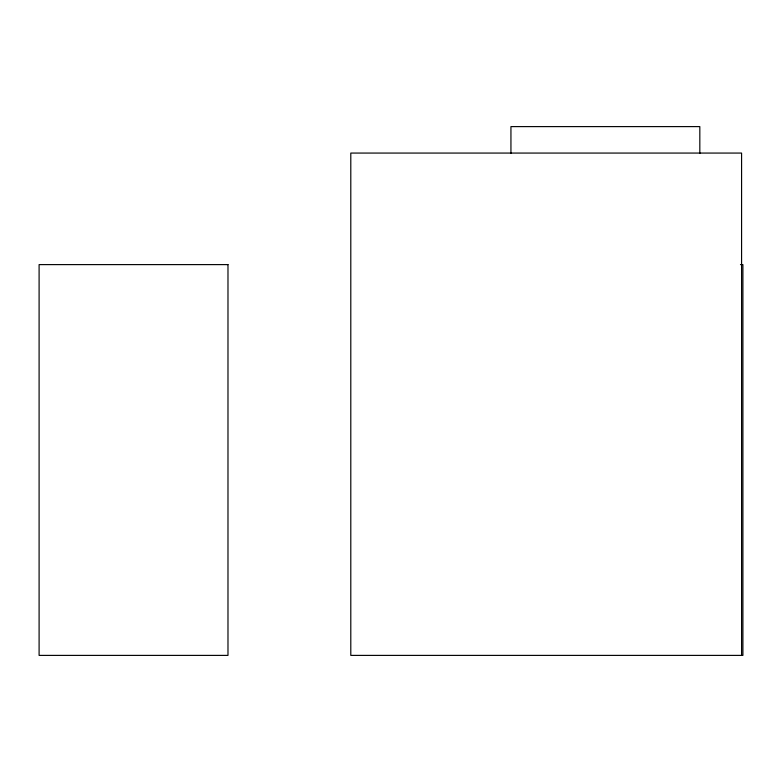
<?xml version="1.0" encoding="UTF-8"?>
<svg xmlns="http://www.w3.org/2000/svg" width="782" height="782" viewBox="0 0 782 782"><rect width="100%" height="100%" fill="white"/><g stroke="black" fill="none" stroke-linecap="round" stroke-linejoin="round"><path stroke-width="1.17" d="M740.466 264.609L742.9 264.609L742.9 655.394L350.795 655.394L350.795 153.067L741.58 153.067L741.58 655.394M699.822 153.477L699.822 126.606L510.939 126.606L510.939 153.477M227.982 264.609L39.1 264.609L39.1 655.394L227.982 655.394L227.982 264.609"/></g></svg>
